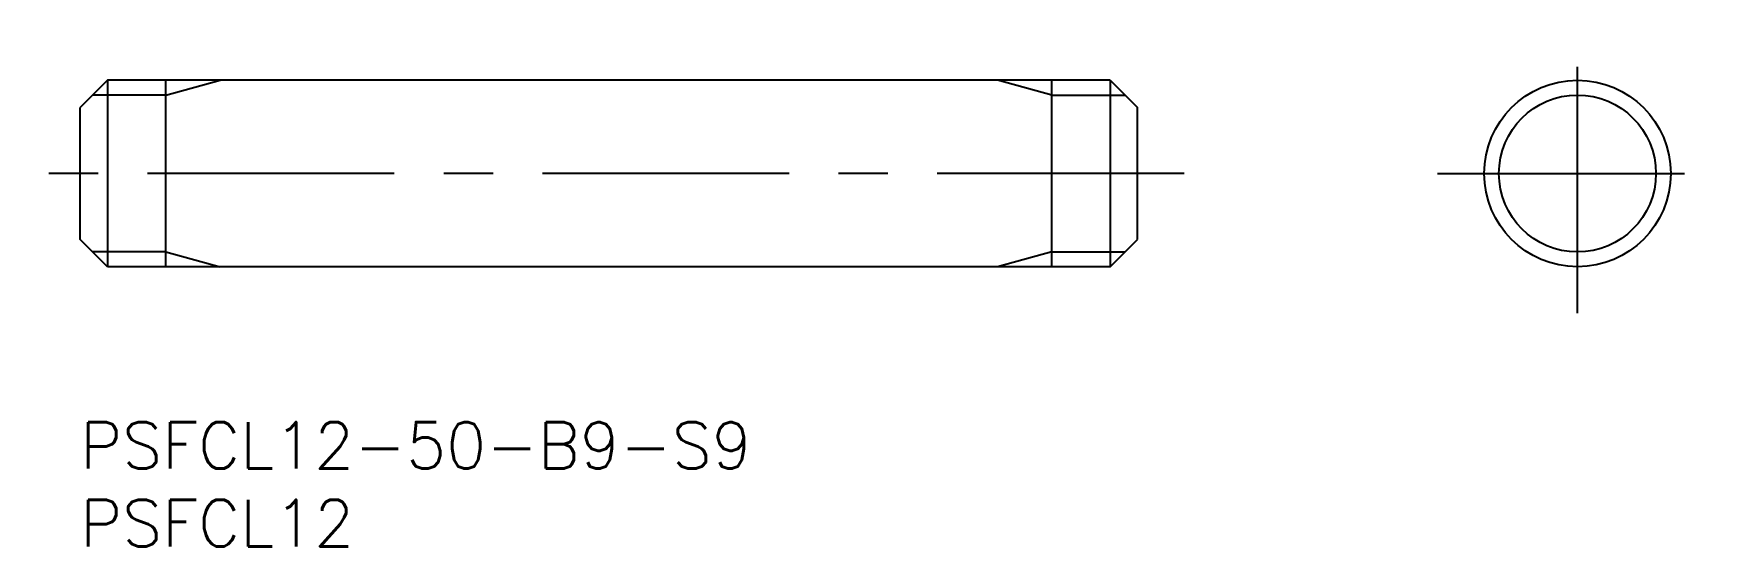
# Model space of a CAD drawing. Extents: x -3 to 105, y -8 to 25.
import ezdxf

# ---------------------------------------------------------------- set-up
doc = ezdxf.new("R2010")
doc.units = 0
doc.header["$LTSCALE"] = 0.5
doc.linetypes.add('CENTER', pattern=[50.8, 31.75, -6.35, 6.35, -6.35])
for name, color, linetype in [('MSM_CENTER', 1, 'CENTER'), ('MSM_CONTINUOUS', 7, 'CONTINUOUS'), ('MSM_NARROW', 5, 'CONTINUOUS'), ('MSM_PART_NUMBER', 7, 'CONTINUOUS')]:
    doc.layers.add(name, color=color, linetype=linetype)
doc.styles.get("Standard").update_dxf_attribs({"font": 'txt.shx', "height": 1, "bigfont": 'bigfont.shx'})

# ---------------------------------------------------------------- blocks, each defined once
blk = doc.blocks.new('*U6')
at = {"layer": 'MSM_PART_NUMBER'}
blk.add_text('PSFCL12-50-B9-S9', height=3, dxfattribs=at).set_placement((0, -3))
blk = doc.blocks.new('*U7')
at = {"layer": 'MSM_PART_NUMBER'}
blk.add_text('PSFCL12', height=3, dxfattribs=at).set_placement((0, -8))

msp = doc.modelspace()

# ---------------------------------------------------------------- linework, layer by layer
at = {"layer": 'MSM_CENTER'}
for p, q in [((96.31, 7), (96.31, 25)), ((71, 16), (-3, 16)), ((87.31, 16), (105.31, 16))]:
    msp.add_line(p, q, dxfattribs=at)
at = {"layer": 'MSM_CONTINUOUS'}
for p, q in [((1.75, 22), (0, 20.25)), ((66.25, 22), (1.75, 22)), ((1.75, 22), (1.75, 10)), ((5.5, 10), (5.5, 22)), ((62.5, 10), (62.5, 22)), ((66.25, 22), (68, 20.25)), ((66.25, 22), (66.25, 10)), ((0, 11.75), (0, 20.25)), ((68, 11.75), (68, 20.25)), ((1.75, 10), (0, 11.75)), ((66.25, 10), (68, 11.75)), ((66.25, 10), (1.75, 10))]:
    msp.add_line(p, q, dxfattribs=at)
msp.add_circle((96.31, 16), 6, dxfattribs=at)
at = {"layer": 'MSM_NARROW'}
for p, q in [((5.5, 21.05), (9, 22)), ((62.5, 21.05), (59, 22)), ((5.5, 21.05), (0.8, 21.05)), ((62.5, 21.05), (67.2, 21.05)), ((5.5, 10.95), (0.8, 10.95)), ((5.5, 10.95), (9, 10)), ((62.5, 10.95), (59, 10)), ((62.5, 10.95), (67.2, 10.95))]:
    msp.add_line(p, q, dxfattribs=at)
msp.add_circle((96.31, 16), 5.05, dxfattribs=at)

# ---------------------------------------------------------------- block references
at = {"layer": 'MSM_CONTINUOUS'}
for name in ['*U6', '*U7']:
    msp.add_blockref(name, (0, 0), dxfattribs=at)

doc.saveas('drawing.dxf')
